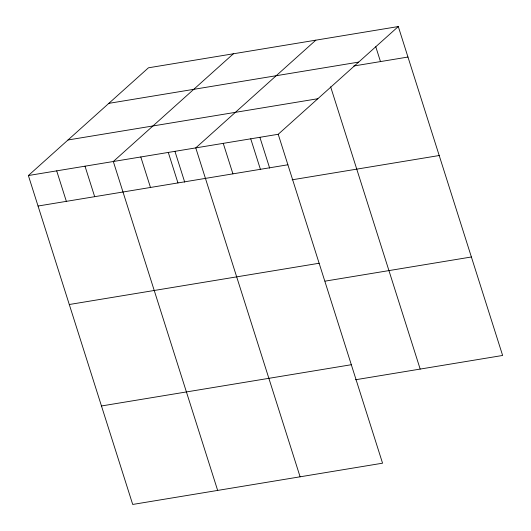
<?xml version="1.0" encoding="UTF-8"?>
<svg xmlns="http://www.w3.org/2000/svg" width="531" height="531" viewBox="0 0 531 531"><rect width="100%" height="100%" fill="white"/><g stroke="black" fill="none" stroke-linecap="round" stroke-linejoin="round"><path stroke-width="0.8" d="M398.29 26.55L278.217 134.277L382.559 463.191L132.71 504.45L28.375 175.535L148.441 67.809L398.29 26.55L502.625 355.465L355.511 379.758M233.388 53.777L113.322 161.51L217.657 490.425M315.839 40.164L195.766 147.897L300.108 476.811M108.822 103.359L358.664 62.1M353.805 65.99L407.961 57.043M67.995 139.985L317.843 98.726M28.375 175.535L278.217 134.277M38.046 206.028L287.895 164.776M292.09 179.817L439.203 155.523M69.282 304.509L319.131 263.25M325.078 281.145L471.389 256.984M101.474 405.969L351.316 364.717M375.769 46.728L380.481 61.583M330.64 86.812L420.18 369.078M259.905 137.356L269.668 168.135M250.738 138.817L260.409 169.309M223.252 143.357L232.923 173.849M174.958 151.388L184.722 182.16M168.287 152.43L177.958 182.929M140.801 156.97L150.479 187.463M85.006 166.183L94.677 196.676M56.691 170.863L66.362 201.355"/></g></svg>
